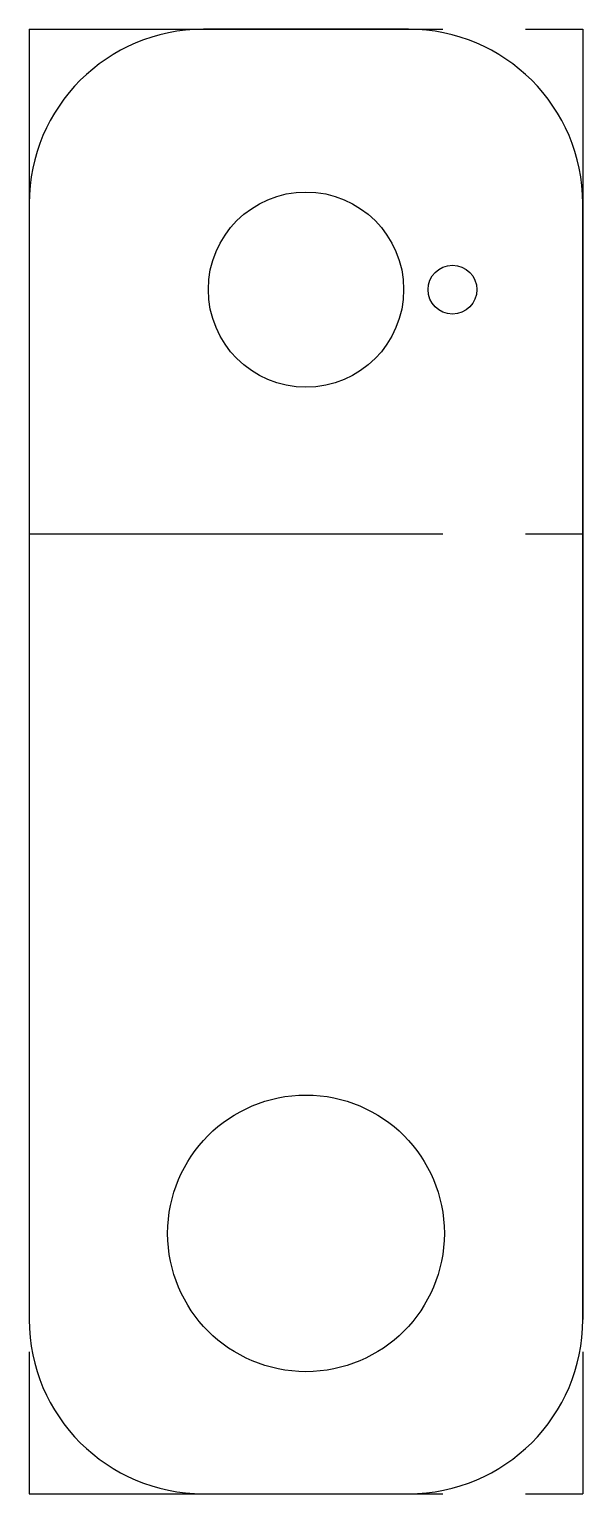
# Model space of a CAD drawing. Header units: millimetres. Extents: x -8.5 to 8.5, y -8 to 37.
import ezdxf

# ---------------------------------------------------------------- set-up
doc = ezdxf.new("R2010")
doc.units = ezdxf.units.MM
doc.linetypes.add('CENTERX2', pattern=[20.32, 12.7, -2.54, 2.54, -2.54])

msp = doc.modelspace()

# ---------------------------------------------------------------- linework, layer by layer
at = {"color": 7, "linetype": 'CENTERX2'}
for p, q in [((-8.5, 37), (8.5, 37)), ((-8.5, 37), (-8.5, -8)), ((8.5, 37), (8.5, -8)), ((-8.5, 21.5), (8.5, 21.5)), ((-8.5, -8), (8.5, -8))]:
    msp.add_line(p, q, dxfattribs=at)
at = {"color": 7, "linetype": 'Continuous'}
for p, q in [((-3.15, 37), (3.15, 37)), ((-8.5, 31.65), (-8.5, -2.65)), ((8.5, 31.65), (8.5, -2.65)), ((-3.15, -8), (3.15, -8))]:
    msp.add_line(p, q, dxfattribs=at)
at = {"color": 7, "linetype": 'Continuous', "lineweight": 25}
for p, q in [((3.15, 37), (-3.15, 37)), ((-8.5, 31.65), (-8.5, -2.65)), ((8.5, -2.65), (8.5, 31.65)), ((-3.15, -8), (3.15, -8))]:
    msp.add_line(p, q, dxfattribs=at)
at = {"color": 7, "linetype": 'Continuous'}
for centre, radius in [((0, 29), 3), ((4.5, 29), 0.75), ((0, 0), 4.25)]:
    msp.add_circle(centre, radius, dxfattribs=at)
at = {"color": 7, "linetype": 'Continuous', "lineweight": 25}
for centre, radius in [((0, 29), 3), ((4.5, 29), 0.75), ((0, 0), 4.25)]:
    msp.add_circle(centre, radius, dxfattribs=at)
at = {"color": 7, "linetype": 'Continuous'}
for centre, start, end in [((-3.15, 31.65), 90, 180), ((3.15, 31.65), 0, 90), ((-3.15, -2.65), 180, 270), ((3.15, -2.65), 270, 0)]:
    msp.add_arc(centre, 5.35, start, end, dxfattribs=at)
at = {"color": 7, "linetype": 'Continuous', "lineweight": 25}
for centre, start, end in [((-3.15, 31.65), 90, 180), ((3.15, 31.65), 0, 90), ((-3.15, -2.65), 180, 270), ((3.15, -2.65), 270, 0)]:
    msp.add_arc(centre, 5.35, start, end, dxfattribs=at)

doc.saveas('drawing.dxf')
